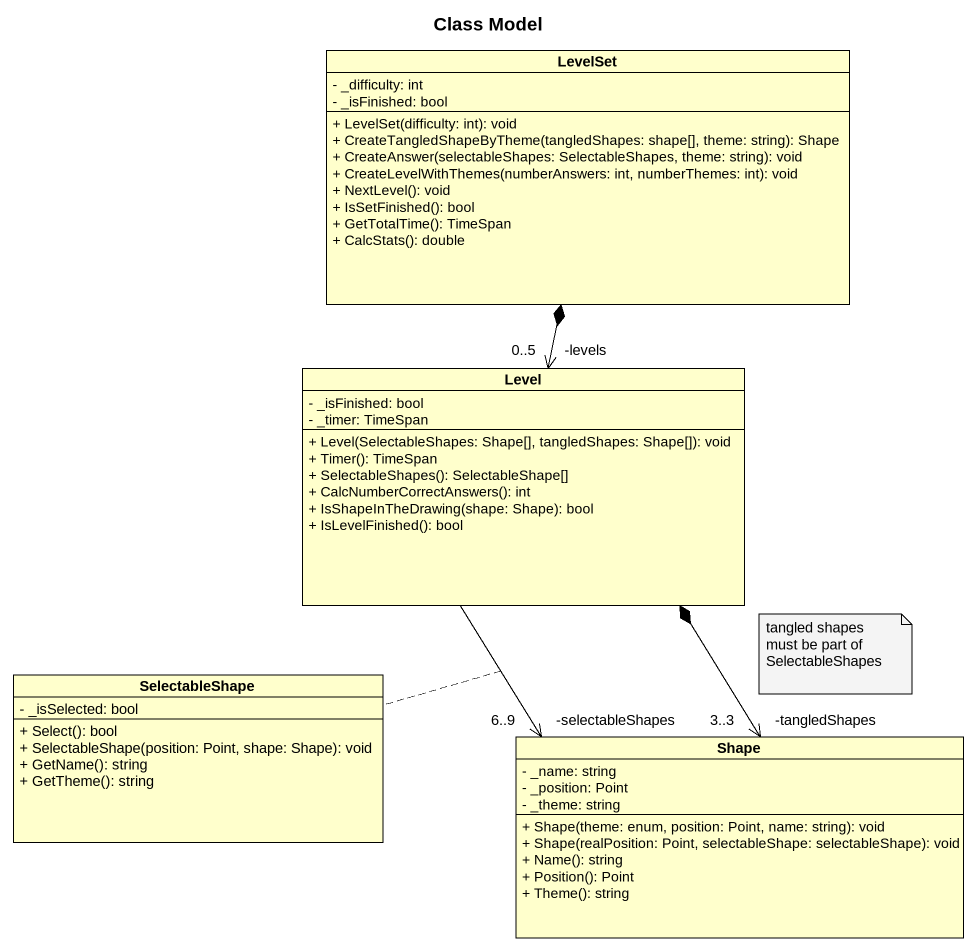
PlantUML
@startuml
title Class Model
hide circle
hide empty members
skinparam classAttributeIconSize 0
class LevelSet {
  - _difficulty: int
  - _isFinished: bool
  + LevelSet(difficulty: int): void
  + CreateTangledShapeByTheme(tangledShapes: shape[], theme: string): Shape
  + CreateAnswer(selectableShapes: SelectableShapes, theme: string): void
  + CreateLevelWithThemes(numberAnswers: int, numberThemes: int): void
  + NextLevel(): void
  + IsSetFinished(): bool
  + GetTotalTime(): TimeSpan
  + CalcStats(): double
}
class Level {
  - _isFinished: bool
  - _timer: TimeSpan
  + Level(SelectableShapes: Shape[], tangledShapes: Shape[]): void
  + Timer(): TimeSpan
  + SelectableShapes(): SelectableShape[]
  + CalcNumberCorrectAnswers(): int
  + IsShapeInTheDrawing(shape: Shape): bool
  + IsLevelFinished(): bool
}
class SelectableShape {
  - _isSelected: bool
  + Select(): bool
  + SelectableShape(position: Point, shape: Shape): void
  + GetName(): string
  + GetTheme(): string
}
class Shape {
  - _name: string
  - _position: Point
  - _theme: string
  + Shape(theme: enum, position: Point, name: string): void
  + Shape(realPosition: Point, selectableShape: selectableShape): void
  + Name(): string
  + Position(): Point
  + Theme(): string
}
Level "-levels\n0..5" <-up-* LevelSet
Level --> "-selectableShapes\n6..9" Shape
(Level, Shape) .. SelectableShape
Shape "-tangledShapes\n3..3" <-up-* Level
note as N1
  tangled shapes must be part of SelectableShapes
end note
@enduml
